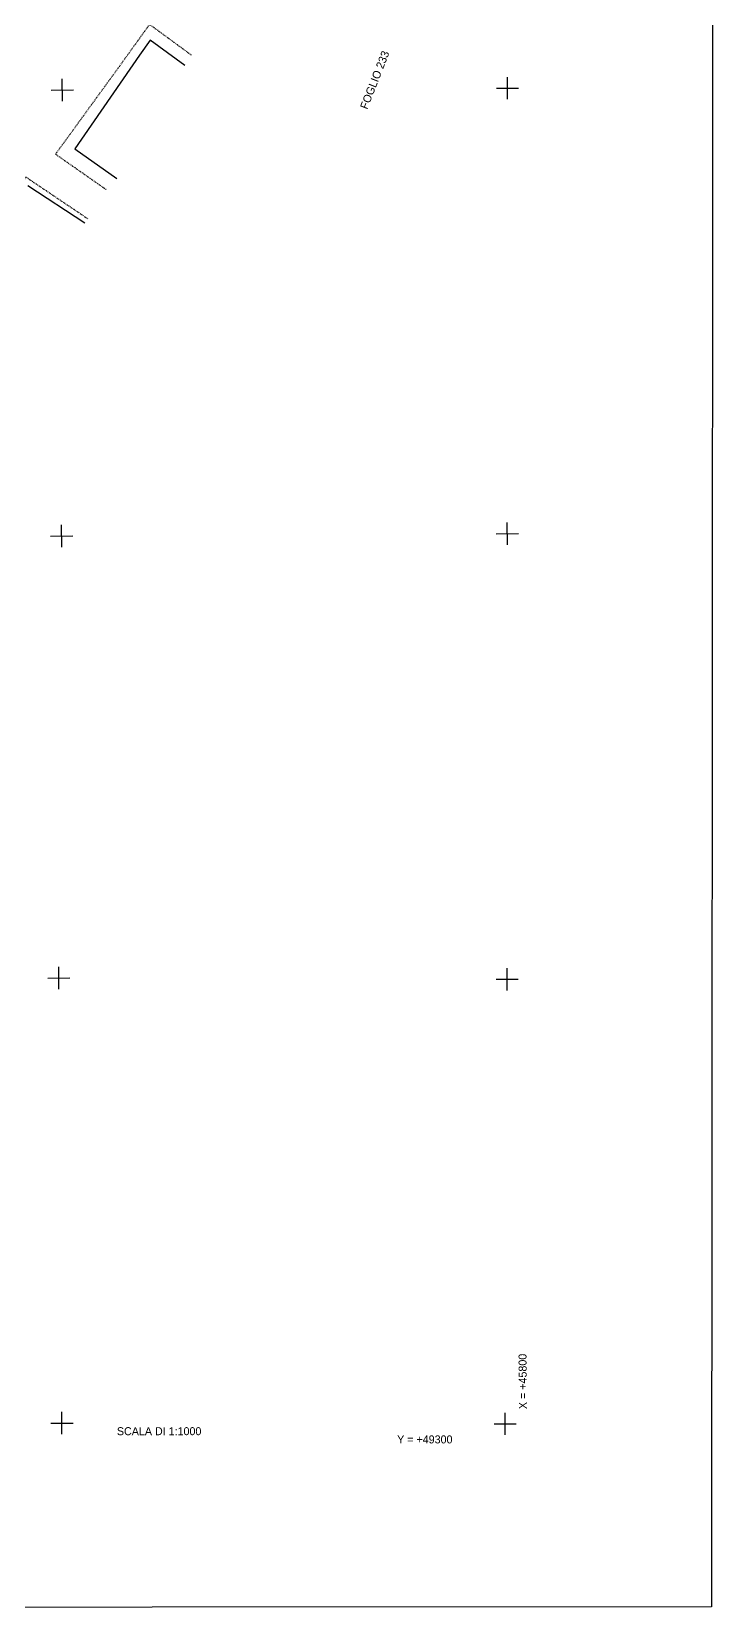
# Model space of a CAD drawing. Header units: metres. Extents: x 48717 to 49347, y 45758 to 46713.
# Drawn here: x 49193 to 49346.5, y 45758 to 46112.6 of the extents above; entities that cross this region are included whole.
import ezdxf

# ---------------------------------------------------------------- set-up
doc = ezdxf.new("R2010")
doc.units = ezdxf.units.M
doc.linetypes.add('CONTINUA', pattern=[0])
doc.linetypes.add('TRATTEGGIATA5', pattern=[0.3, 0.15, -0.15])
for name, color, linetype in [('LINEEVARIE', 6, 'CONTINUA'), ('SIMBOLI', 6, 'CONTINUA'), ('TESTI', 3, 'CONTINUA')]:
    doc.layers.add(name, color=color, linetype=linetype)

# ---------------------------------------------------------------- blocks, each defined once
blk = doc.blocks.new('3', base_point=(2.5, 2.5))
at = {"layer": 'SIMBOLI'}
for p, q in [((2.5, 0), (2.5, 5)), ((0, 2.5), (5, 2.5))]:
    blk.add_line(p, q, dxfattribs=at)
blk = doc.blocks.new('1', base_point=(2.5, 2.5))
at = {"layer": 'SIMBOLI'}
for p, q in [((2.5, 1), (2.5, 4)), ((1, 2.5), (4, 2.5))]:
    blk.add_line(p, q, dxfattribs=at)

msp = doc.modelspace()

# ---------------------------------------------------------------- linework, layer by layer
at = {"layer": 'LINEEVARIE', "color": 2}
msp.add_lwpolyline([(48717.314, 46712.83), (49346.508, 46712.883), (49345.843, 45758.322), (48717.058, 45757.973), (48717.314, 46712.83)], dxfattribs=at)
at = {"layer": 'LINEEVARIE', "linetype": 'TRATTEGGIATA5'}
for points in [[(49209.775, 46077.012), (49198.36, 46084.991), (49212.709, 46104.737), (49219.514, 46114.187), (49228.874, 46107.306)], [(49153.316, 45910.6), (49150.4, 45911.948), (49146.307, 45914.874), (49144.597, 45916.411), (49143.149, 45918.847), (49140.982, 45922.391), (49140.198, 45923.944), (49138.849, 45927.112), (49137.53, 45932.591), (49136.929, 45937.726), (49137.063, 45940.3), (49138.009, 45944.105), (49138.954, 45947.754), (49143.307, 45959.575), (49144.638, 45962.676), (49154.955, 45990.037), (49164.504, 46012.337), (49175.207, 46038.402), (49187.433, 46069.374), (49191.623, 46079.909), (49205.587, 46070.499)]]:
    msp.add_lwpolyline(points, dxfattribs=at)
at = {"layer": 'LINEEVARIE'}
for points in [[(49227.407, 46104.976), (49219.613, 46110.672), (49217.202, 46107.23), (49202.719, 46086.179), (49212.168, 46079.548)], [(49204.921, 46069.467), (49192.167, 46077.914)]]:
    msp.add_lwpolyline(points, dxfattribs=at)

# ---------------------------------------------------------------- block references
at = {"layer": 'SIMBOLI', "rotation": 0.401}
for name, p in [('3', (49199.88, 46099.448)), ('3', (49299.968, 46099.844)), ('3', (49199.754, 45999.15)), ('3', (49299.936, 45999.657)), ('3', (49199.112, 45899.755)), ('3', (49299.904, 45899.468)), ('3', (49199.789, 45799.655)), ('1', (49199.802, 45799.667)), ('3', (49299.449, 45799.492)), ('1', (49299.454, 45799.512))]:
    msp.add_blockref(name, p, dxfattribs=at)

# ---------------------------------------------------------------- texts
at = {"layer": 'TESTI', "color": 3}
for s, rotation, p in [('FOGLIO 233', 68.645, (49268.442, 46094.952)), ('X = +45800', 90.419, (49304.343, 45802.809))]:
    msp.add_text(s, height=1.8, rotation=rotation, dxfattribs=at).set_placement(p)
for s, p in [('SCALA DI 1:1000', (49212.155, 45796.933)), ('Y = +49300', (49275.164, 45795.089))]:
    msp.add_text(s, height=1.8, dxfattribs=at).set_placement(p)

doc.saveas('drawing.dxf')
